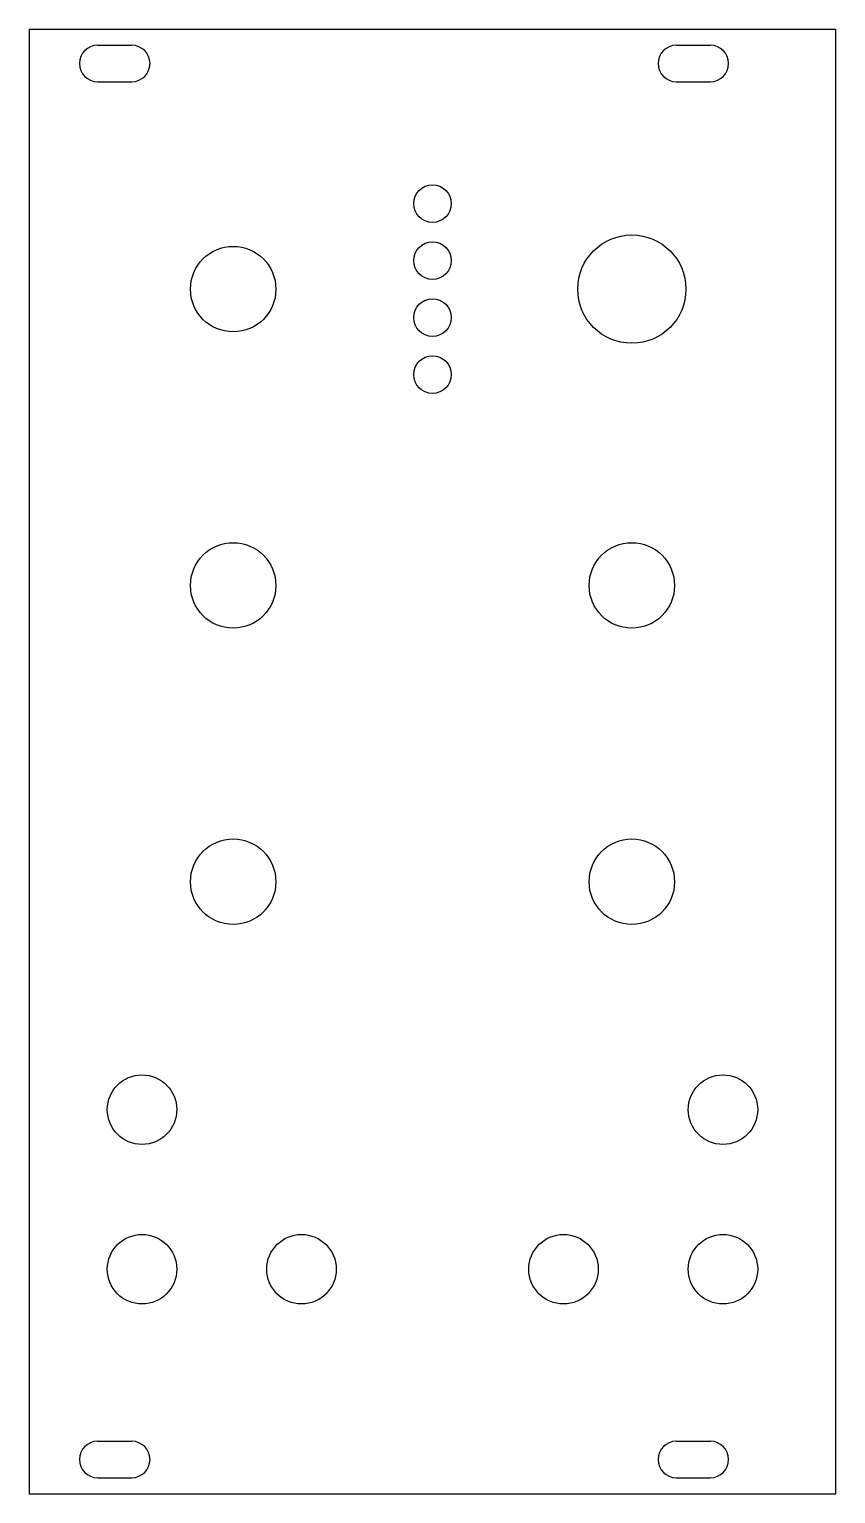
# Model space of a CAD drawing. Extents: x 0 to 71, y 0 to 128.
import ezdxf

# ---------------------------------------------------------------- set-up
doc = ezdxf.new("R2010")
doc.units = 0
doc.layers.add('LAYER1', color=7, linetype='CONTINUOUS')

msp = doc.modelspace()

# ---------------------------------------------------------------- linework, layer by layer
at = {"layer": 'LAYER1', "color": 178}
for p, q in [((0, 128.5), (0, 0)), ((0, 128.5), (70.8, 128.5)), ((70.8, 0), (70.8, 128.5)), ((6, 127.1), (9, 127.1)), ((56.8, 127.1), (59.8, 127.1)), ((6, 123.9), (9, 123.9)), ((56.8, 123.9), (59.8, 123.9)), ((6, 4.6), (9, 4.6)), ((56.8, 4.6), (59.8, 4.6)), ((6, 1.4), (9, 1.4)), ((56.8, 1.4), (59.8, 1.4)), ((0, 0), (70.8, 0))]:
    msp.add_line(p, q, dxfattribs=at)
for centre, radius in [((35.4, 113.2), 1.65), ((17.9, 105.7), 3.75), ((35.4, 108.2), 1.65), ((35.4, 103.2), 1.65), ((35.4, 98.2), 1.65), ((17.9, 79.7), 3.75), ((52.9, 79.7), 3.75), ((17.9, 53.7), 3.75), ((52.9, 53.7), 3.75), ((9.9, 33.7), 3.05), ((60.9, 33.7), 3.05), ((9.9, 19.7), 3.05), ((23.9, 19.7), 3.05), ((46.9, 19.7), 3.05), ((60.9, 19.7), 3.05)]:
    msp.add_circle(centre, radius, dxfattribs=at)
at = {"layer": 'LAYER1', "color": 18}
msp.add_circle((52.9, 105.7), 4.75, dxfattribs=at)
at = {"layer": 'LAYER1', "color": 178}
for centre, start, end in [((6, 125.5), 90, 270), ((9, 125.5), 270, 90), ((56.8, 125.5), 90, 270), ((59.8, 125.5), 270, 90), ((6, 3), 90, 270), ((9, 3), 270, 90), ((56.8, 3), 90, 270), ((59.8, 3), 270, 90)]:
    msp.add_arc(centre, 1.6, start, end, dxfattribs=at)

doc.saveas('drawing.dxf')
